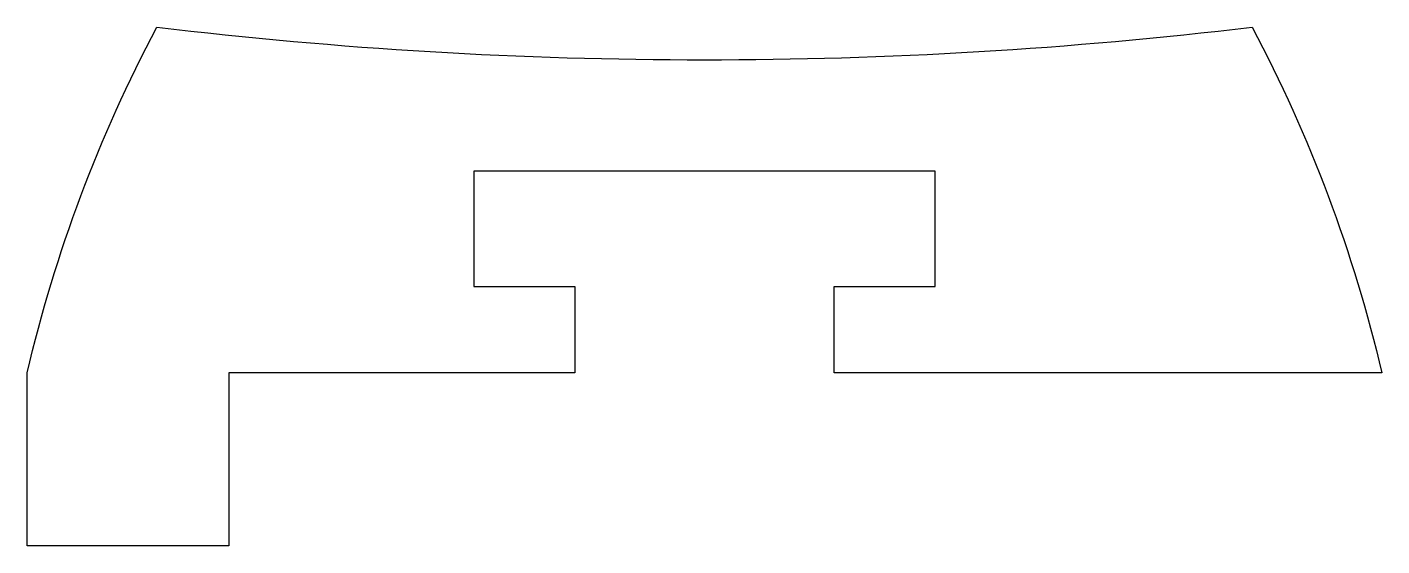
# Model space of a CAD drawing. Extents: x 137.2 to 160.7, y 204.2 to 213.2.
import ezdxf

# ---------------------------------------------------------------- set-up
doc = ezdxf.new("R2010")
doc.units = 0
doc.header["$LTSCALE"] = 15
doc.layers.add('ANA', color=220, linetype='CONTINUOUS')

msp = doc.modelspace()

# ---------------------------------------------------------------- linework, layer by layer
at = {"layer": 'ANA', "color": 0}
msp.add_lwpolyline([(146.716, 208.712), (146.716, 207.212), (140.716, 207.212), (140.716, 204.212), (137.216, 204.212), (137.216, 207.212, -0.064345), (139.466, 213.212, 0.059586), (158.466, 213.212, -0.064345), (160.716, 207.212), (151.216, 207.212), (151.216, 208.712), (152.966, 208.712), (152.966, 210.712), (148.966, 210.712), (144.966, 210.712), (144.966, 208.712)], format="xyb", close=True, dxfattribs=at)

doc.saveas('drawing.dxf')
